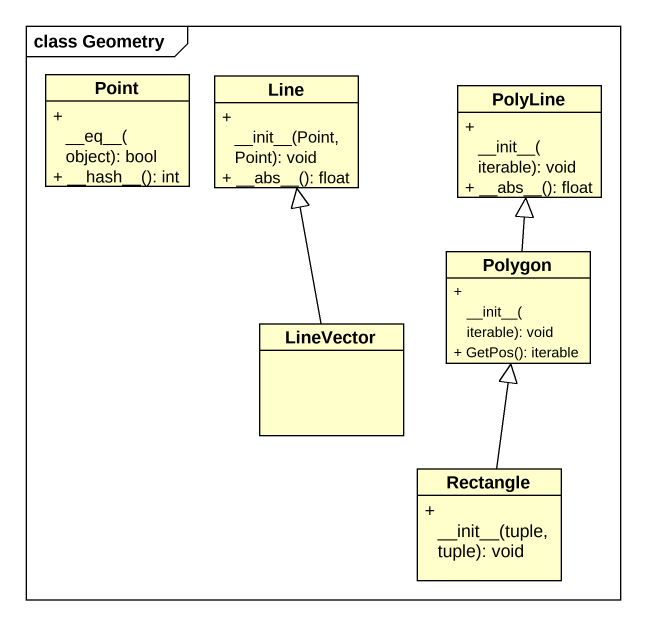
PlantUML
@startuml
mainframe class Geometry
hide circle
hide empty members
skinparam classAttributeIconSize 0
class Point {
  + ~__eq~__(object): bool
  + ~__hash~__(): int
}
class Line {
  + ~__init~__(Point, Point): void
  + ~__abs~__(): float
}
class PolyLine {
  + ~__init~__(iterable): void
  + ~__abs~__(): float
}
class Polygon {
  + ~__init~__(iterable): void
  + GetPos(): iterable
}
class LineVector
class "Rectangle" as Rectangle_ {
  + ~__init~__(tuple, tuple): void
}
Polygon -up-|> PolyLine
LineVector -up-|> Line
Rectangle_ -up-|> Polygon
@enduml
